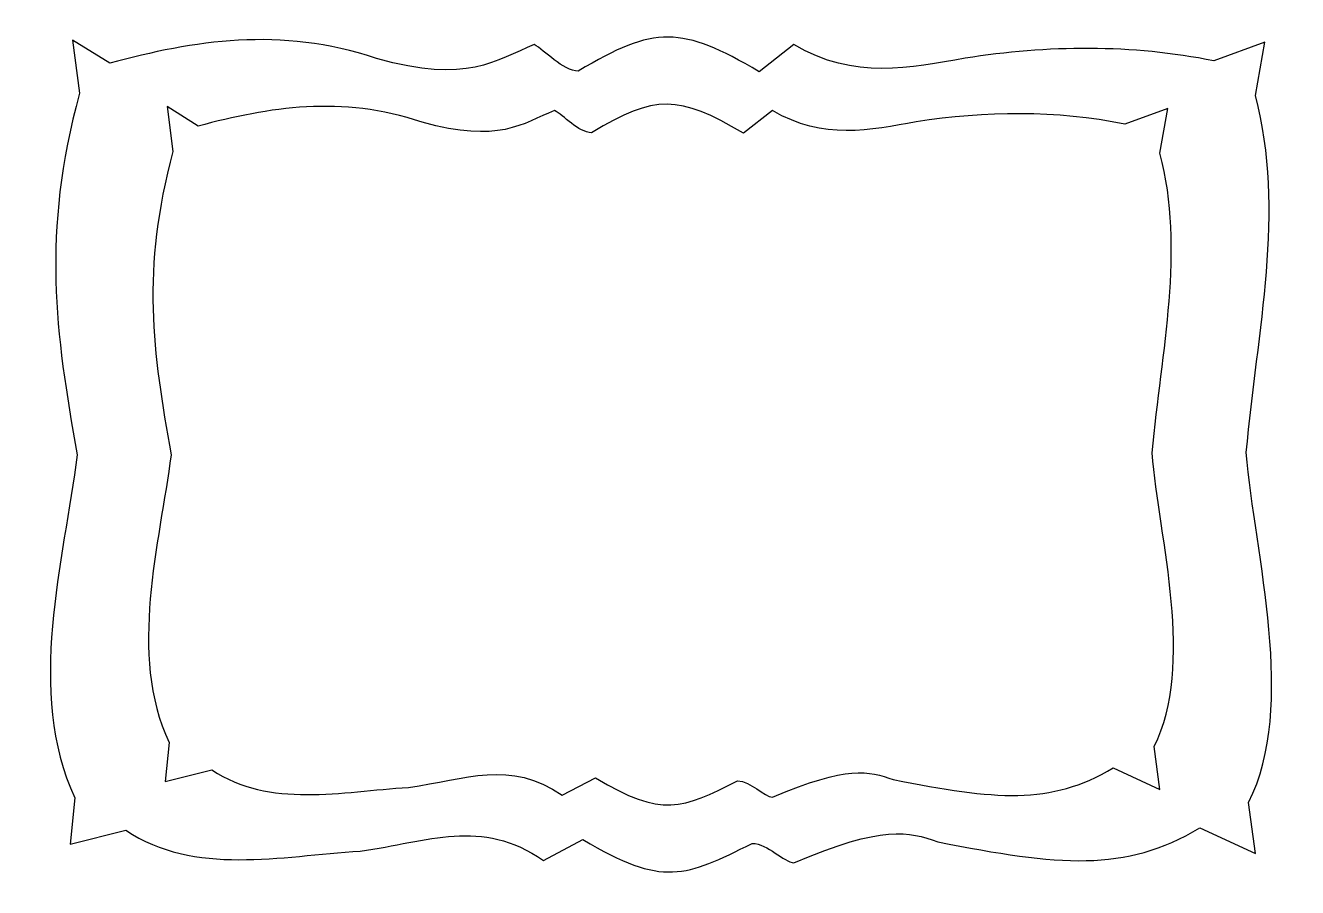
# Model space of a CAD drawing. Header units: centimetres. Extents: x -2.09 to 2.1, y -1.43 to 1.41.
import ezdxf

# ---------------------------------------------------------------- set-up
doc = ezdxf.new("R2010")
doc.units = ezdxf.units.CM
doc.header["$MEASUREMENT"] = 0
doc.layers.add('Camada 1', color=7, linetype='Continuous')

msp = doc.modelspace()

# ---------------------------------------------------------------- linework, layer by layer
at = {"layer": 'Camada 1'}
msp.add_open_spline([(-1.93862, 1.36689), (-1.93862, 1.36689), (-1.81633, 1.29048), (-1.81633, 1.29048), (-1.81633, 1.29048), (-1.5387, 1.36433), (-1.25544, 1.41304), (-0.93757, 1.30577), (-0.93757, 1.30577), (-0.636, 1.22121), (-0.54464, 1.30016), (-0.41795, 1.35162), (-0.41795, 1.35162), (-0.38374, 1.33373), (-0.32357, 1.26542), (-0.27253, 1.26433), (-0.27253, 1.26433), (-0.02147, 1.41498), (0.06802, 1.41326), (0.32323, 1.26248), (0.32323, 1.26248), (0.32323, 1.26248), (0.43793, 1.35164), (0.43793, 1.35164), (0.43793, 1.35164), (0.63594, 1.23321), (0.82343, 1.27531), (1.00165, 1.30679), (1.00165, 1.30679), (1.27226, 1.34998), (1.55216, 1.35247), (1.82103, 1.29813), (1.82103, 1.29813), (1.82103, 1.29813), (1.98915, 1.35928), (1.98915, 1.35928), (1.98915, 1.35928), (1.98915, 1.35928), (1.95859, 1.18352), (1.95859, 1.18352), (1.95859, 1.18352), (2.05873, 0.8004), (1.96417, 0.41051), (1.92803, 0.00671), (1.92803, 0.00671), (1.95584, -0.3313), (2.09702, -0.82824), (1.93568, -1.14716), (1.93568, -1.14716), (1.93568, -1.14716), (1.95859, -1.31528), (1.95859, -1.31528), (1.95859, -1.31528), (1.95859, -1.31528), (1.77518, -1.2312), (1.77518, -1.2312), (1.77518, -1.2312), (1.52671, -1.37863), (1.31271, -1.35611), (0.91169, -1.27705), (0.91169, -1.27705), (0.81467, -1.2426), (0.73442, -1.22069), (0.43793, -1.34584), (0.43793, -1.34584), (0.40517, -1.34491), (0.35173, -1.28287), (0.30043, -1.28197), (0.30043, -1.28197), (0.08141, -1.39167), (0.00587, -1.42783), (-0.25744, -1.26943), (-0.25744, -1.26943), (-0.25744, -1.26943), (-0.38735, -1.33817), (-0.38735, -1.33817), (-0.38735, -1.33817), (-0.59433, -1.19659), (-0.76478, -1.2761), (-0.99102, -1.30764), (-0.99102, -1.30764), (-1.25412, -1.32375), (-1.5368, -1.38977), (-1.76281, -1.23885), (-1.76281, -1.23885), (-1.76281, -1.23885), (-1.94622, -1.28468), (-1.94622, -1.28468), (-1.94622, -1.28468), (-1.94622, -1.28468), (-1.93093, -1.13188), (-1.93093, -1.13188), (-1.93093, -1.13188), (-2.09385, -0.78547), (-1.96727, -0.34735), (-1.92332, -0.00095), (-1.92332, -0.00095), (-1.99524, 0.40338), (-2.04138, 0.72755), (-1.91568, 1.19115), (-1.91568, 1.19115), (-1.91568, 1.19115), (-1.93862, 1.36689), (-1.93862, 1.36689)], degree=3, knots=[0, 0, 0, 0, 0.037037, 0.037037, 0.037037, 0.037037, 0.0740741, 0.0740741, 0.0740741, 0.0740741, 0.1111111, 0.1111111, 0.1111111, 0.1111111, 0.1481481, 0.1481481, 0.1481481, 0.1481481, 0.1851852, 0.1851852, 0.1851852, 0.1851852, 0.2222222, 0.2222222, 0.2222222, 0.2222222, 0.2592593, 0.2592593, 0.2592593, 0.2592593, 0.2962963, 0.2962963, 0.2962963, 0.2962963, 0.3333333, 0.3333333, 0.3333333, 0.3333333, 0.3703704, 0.3703704, 0.3703704, 0.3703704, 0.4074074, 0.4074074, 0.4074074, 0.4074074, 0.4444444, 0.4444444, 0.4444444, 0.4444444, 0.4814815, 0.4814815, 0.4814815, 0.4814815, 0.5185185, 0.5185185, 0.5185185, 0.5185185, 0.5555556, 0.5555556, 0.5555556, 0.5555556, 0.5925926, 0.5925926, 0.5925926, 0.5925926, 0.6296296, 0.6296296, 0.6296296, 0.6296296, 0.6666667, 0.6666667, 0.6666667, 0.6666667, 0.7037037, 0.7037037, 0.7037037, 0.7037037, 0.7407407, 0.7407407, 0.7407407, 0.7407407, 0.7777778, 0.7777778, 0.7777778, 0.7777778, 0.8148148, 0.8148148, 0.8148148, 0.8148148, 0.8518519, 0.8518519, 0.8518519, 0.8518519, 0.8888889, 0.8888889, 0.8888889, 0.8888889, 0.9259259, 0.9259259, 0.9259259, 0.9259259, 1, 1, 1, 1], dxfattribs=at)
at = {"layer": 'Camada 1', "color": 7, "lineweight": 25}
msp.add_open_spline([(-1.62702, 1.14721), (-1.62702, 1.14721), (-1.52441, 1.08307), (-1.52441, 1.08307), (-1.52441, 1.08307), (-1.29139, 1.14506), (-1.05366, 1.18594), (-0.78688, 1.0959), (-0.78688, 1.0959), (-0.53378, 1.02491), (-0.4571, 1.09119), (-0.35079, 1.1344), (-0.35079, 1.1344), (-0.32208, 1.1194), (-0.27157, 1.06206), (-0.22876, 1.06114), (-0.22876, 1.06114), (-0.01805, 1.18758), (0.05707, 1.18616), (0.27122, 1.05958), (0.27122, 1.05958), (0.27122, 1.05958), (0.3675, 1.1344), (0.3675, 1.1344), (0.3675, 1.1344), (0.53368, 1.035), (0.69106, 1.07034), (0.8406, 1.09678), (0.8406, 1.09678), (1.06774, 1.13303), (1.30267, 1.13514), (1.52831, 1.0895), (1.52831, 1.0895), (1.52831, 1.0895), (1.66941, 1.1408), (1.66941, 1.1408), (1.66941, 1.1408), (1.66941, 1.1408), (1.64375, 0.99329), (1.64375, 0.99329), (1.64375, 0.99329), (1.72781, 0.67174), (1.64843, 0.34453), (1.61809, 0.00563), (1.61809, 0.00563), (1.64143, -0.27806), (1.75991, -0.69512), (1.62449, -0.9628), (1.62449, -0.9628), (1.62449, -0.9628), (1.64375, -1.10388), (1.64375, -1.10388), (1.64375, -1.10388), (1.64375, -1.10388), (1.48984, -1.03332), (1.48984, -1.03332), (1.48984, -1.03332), (1.2813, -1.15707), (1.1017, -1.13815), (0.76512, -1.07182), (0.76512, -1.07182), (0.68368, -1.0429), (0.61634, -1.02454), (0.3675, -1.12955), (0.3675, -1.12955), (0.34001, -1.12878), (0.29516, -1.07671), (0.25209, -1.07597), (0.25209, -1.07597), (0.06828, -1.16802), (0.00489, -1.19837), (-0.21612, -1.06547), (-0.21612, -1.06547), (-0.21612, -1.06547), (-0.32515, -1.12315), (-0.32515, -1.12315), (-0.32515, -1.12315), (-0.49885, -1.00435), (-0.64191, -1.07105), (-0.8318, -1.09751), (-0.8318, -1.09751), (-1.05259, -1.11106), (-1.28987, -1.16641), (-1.47953, -1.03978), (-1.47953, -1.03978), (-1.47953, -1.03978), (-1.63344, -1.07825), (-1.63344, -1.07825), (-1.63344, -1.07825), (-1.63344, -1.07825), (-1.62061, -0.94998), (-1.62061, -0.94998), (-1.62061, -0.94998), (-1.75732, -0.65926), (-1.65109, -0.29151), (-1.61421, -0.00079), (-1.61421, -0.00079), (-1.67456, 0.33856), (-1.7133, 0.61061), (-1.60781, 0.99968), (-1.60781, 0.99968), (-1.60781, 0.99968), (-1.62702, 1.14721), (-1.62702, 1.14721)], degree=3, knots=[0, 0, 0, 0, 0.037037, 0.037037, 0.037037, 0.037037, 0.0740741, 0.0740741, 0.0740741, 0.0740741, 0.1111111, 0.1111111, 0.1111111, 0.1111111, 0.1481481, 0.1481481, 0.1481481, 0.1481481, 0.1851852, 0.1851852, 0.1851852, 0.1851852, 0.2222222, 0.2222222, 0.2222222, 0.2222222, 0.2592593, 0.2592593, 0.2592593, 0.2592593, 0.2962963, 0.2962963, 0.2962963, 0.2962963, 0.3333333, 0.3333333, 0.3333333, 0.3333333, 0.3703704, 0.3703704, 0.3703704, 0.3703704, 0.4074074, 0.4074074, 0.4074074, 0.4074074, 0.4444444, 0.4444444, 0.4444444, 0.4444444, 0.4814815, 0.4814815, 0.4814815, 0.4814815, 0.5185185, 0.5185185, 0.5185185, 0.5185185, 0.5555556, 0.5555556, 0.5555556, 0.5555556, 0.5925926, 0.5925926, 0.5925926, 0.5925926, 0.6296296, 0.6296296, 0.6296296, 0.6296296, 0.6666667, 0.6666667, 0.6666667, 0.6666667, 0.7037037, 0.7037037, 0.7037037, 0.7037037, 0.7407407, 0.7407407, 0.7407407, 0.7407407, 0.7777778, 0.7777778, 0.7777778, 0.7777778, 0.8148148, 0.8148148, 0.8148148, 0.8148148, 0.8518519, 0.8518519, 0.8518519, 0.8518519, 0.8888889, 0.8888889, 0.8888889, 0.8888889, 0.9259259, 0.9259259, 0.9259259, 0.9259259, 1, 1, 1, 1], dxfattribs=at)

doc.saveas('drawing.dxf')
